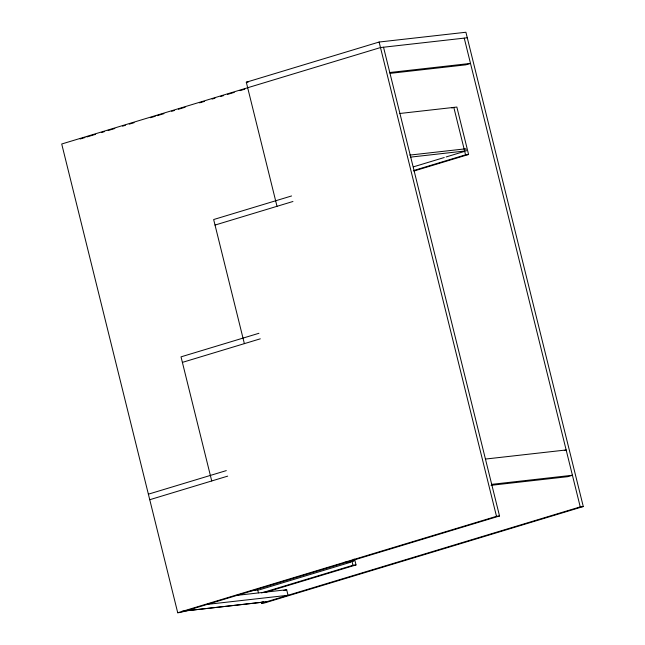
<?xml version="1.0" encoding="UTF-8"?>
<svg xmlns="http://www.w3.org/2000/svg" width="645" height="645" viewBox="0 0 645 645"><rect width="100%" height="100%" fill="white"/><g stroke="black" fill="none" stroke-linecap="round" stroke-linejoin="round"><path stroke-width="0.97" d="M277.011 206.311L246.301 82.213L379.115 42.03L465.908 32.25L583.282 506.543L264.514 602.97L261.475 603.309L580.242 506.881L583.282 506.543M80.165 138.989L84.979 137.538M86.906 136.95L95.573 134.329M101.354 132.58L104.24 131.709M108.094 130.54L114.834 128.5M122.542 126.17L125.428 125.299M129.282 124.13L134.095 122.679M150.47 117.721L155.284 116.269M157.211 115.681L163.951 113.641M171.651 111.311L174.545 110.44M178.399 109.271L185.139 107.239M199.579 102.869L204.401 101.41M212.1 99.08L214.995 98.201M220.767 96.46L223.662 95.581M227.508 94.42L234.256 92.38M240.029 90.631L244.85 89.171M451.895 107.981L453.814 107.401L465.553 154.824L468.584 154.486L456.853 107.054L399.489 113.52M291.58 195.959L213.656 219.534L244.374 343.64M215.027 225.065L292.951 201.49M413.518 166.821L444.252 157.517M446.171 156.937L464.424 151.422M413.679 170.522L465.553 154.824M413.832 171.046L468.584 154.486M258.943 333.28L181.019 356.854L211.729 480.96M182.39 362.385L260.306 338.819M148.382 494.175L226.298 470.608M149.745 499.714L227.669 476.139M564.302 450.532L566.157 449.968L485.443 459.063M467.278 37.781L380.486 47.561L61.718 143.996L177.722 612.75L496.497 516.322L499.528 515.976L383.525 47.222M499.528 515.976L180.761 612.411L177.722 612.75M259.475 589.82L350.888 562.166M261.564 592.932L352.976 565.278L356.016 564.939L354.581 559.126M265.563 592.303L356.016 564.939M283.897 590.578L286.67 589.74L288.041 595.279L207.327 604.373M263.684 601.559L260.894 602.406L181.874 611.307M246.301 82.213L248.293 81.988M389.79 72.514L470.503 63.42L465.851 64.831L390.12 73.361M409.777 155.098L465.835 148.785L466.343 150.833L410.655 157.114M491.708 484.355L572.421 475.26L567.769 476.671L491.047 485.314M344.825 562.295L353.774 561.287L353.267 559.231M250.526 590.828L258.476 589.933M235.852 595.472L286.67 589.74M186.074 610.799L266.788 601.704M464.239 38.128L580.242 506.881M379.115 42.03L496.497 516.322M351.783 560.441L352.976 565.278M257.718 589.933L258.435 592.836"/></g></svg>
